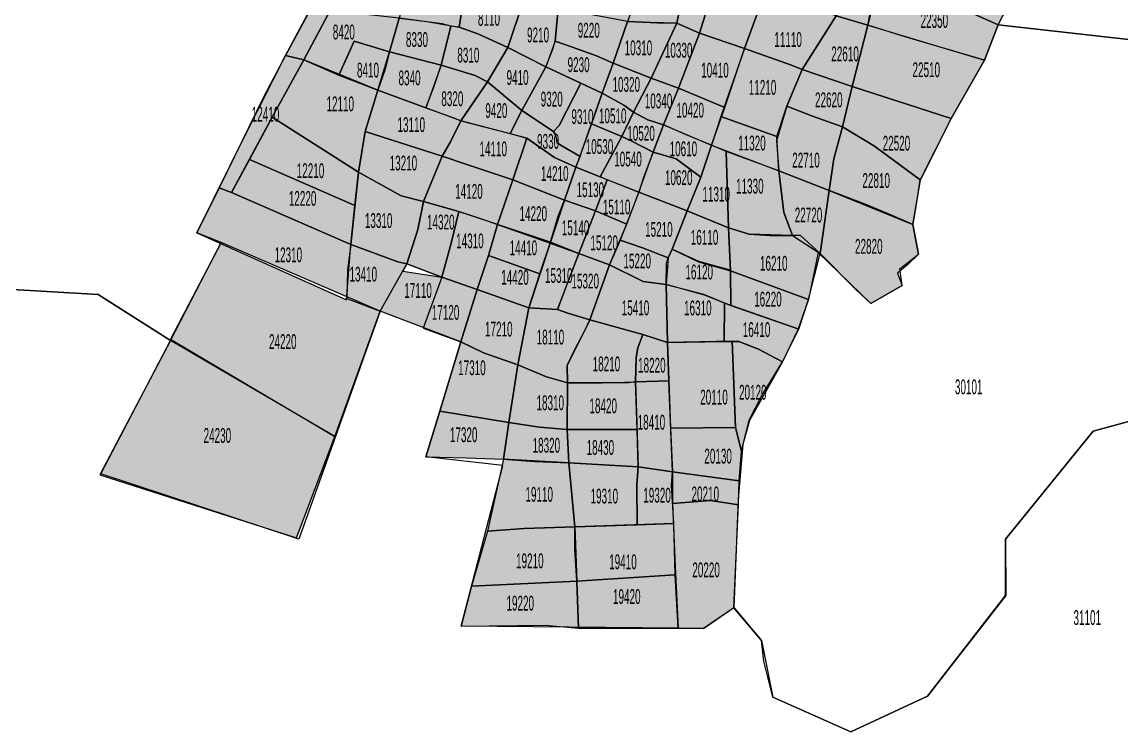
# Model space of a CAD drawing. Extents: x -55316 to 65086, y -49558 to 22922.
# Drawn here: x 439 to 13089, y -18426 to -10254 of the extents above; entities that cross this region are included whole.
import ezdxf
from ezdxf.enums import TextEntityAlignment as Align

# ---------------------------------------------------------------- set-up
doc = ezdxf.new("R2010")
doc.units = 0
doc.header["$MEASUREMENT"] = 0
doc.layers.add('ZONES', color=7, linetype='Continuous')
doc.layers.add('大区', color=7, linetype='Continuous')

msp = doc.modelspace()

# ---------------------------------------------------------------- hatches: boundary and pattern name
at = {"layer": '大区', "linetype": 'Continuous', "true_color": 0xf8f6b0}
h = msp.add_hatch(color=51, dxfattribs=at)
h.dxf.hatch_style = 1
h.paths.add_polyline_path([(10495, -7492), (9104, -7162), (9358, -8205), (9367, -8207), (9365, -8201), (9889, -8369), (10265, -8477), (10332, -8133)])
h.paths.add_polyline_path([(10866, -7586), (10495, -7492), (10332, -8133), (10265, -8477), (10470, -8536)])
h.paths.add_polyline_path([(11746, -7905), (10866, -7586), (10603, -8225), (10470, -8536), (11405, -8790)])
h.paths.add_polyline_path([(11746, -7905), (11405, -8790), (12262, -9076), (12642, -8302)])
h.paths.add_polyline_path([(9887, -8372), (9367, -8207), (9604, -9182), (9647, -9193), (9671, -9034), (9727, -8849), (9797, -8615)])
h.paths.add_polyline_path([(10470, -8536), (10262, -8491), (9887, -8372), (9797, -8615), (9727, -8849), (9671, -9034), (9647, -9193), (10326, -9368), (10358, -9049), (10378, -8882), (10449, -8593)])
h.paths.add_polyline_path([(11405, -8790), (10470, -8536), (10378, -8882), (10358, -9049), (10326, -9368), (10618, -9453), (10703, -9162), (11205, -9320), (11273, -9140), (11292, -9077)])
h.paths.add_polyline_path([(12258, -9085), (11405, -8790), (11273, -9140), (11216, -9323), (10958, -9970), (11666, -10289)])
h.paths.add_polyline_path([(11205, -9320), (10703, -9162), (10618, -9453), (10517, -9895), (10731, -9911), (10958, -9970)])
h.paths.add_polyline_path([(10618, -9453), (10326, -9368), (10259, -9832), (10517, -9895)])
h.paths.add_polyline_path([(10326, -9368), (9646, -9202), (9604, -9182), (9869, -10083), (9802, -10185), (10166, -10292), (10259, -9832)])
h.paths.add_polyline_path([(10958, -9970), (10731, -9911), (10517, -9895), (10259, -9832), (10239, -9990), (10166, -10292), (11034, -10553), (11506, -10694), (11666, -10289)])
h.paths.add_polyline_path([(10166, -10292), (9802, -10185), (9409, -10803), (9987, -10998)])
h.paths.add_polyline_path([(10605, -10428), (10166, -10292), (9987, -10998), (11126, -11367), (11506, -10694)])
h.paths.add_polyline_path([(9409, -10803), (9234, -11222), (9531, -11337), (9874, -11460), (9987, -10998)])
h.paths.add_polyline_path([(11126, -11367), (9987, -10998), (9874, -11460), (10242, -11682), (10767, -12070)])
h.paths.add_polyline_path([(9874, -11460), (9531, -11337), (9234, -11222), (9121, -11595), (9144, -11966), (9720, -12194), (9773, -11829)])
h.paths.add_polyline_path([(10242, -11682), (9874, -11460), (9773, -11829), (9720, -12194), (10684, -12587), (10767, -12070)])
h.paths.add_polyline_path([(9720, -12194), (9144, -11966), (9200, -12448), (9300, -12713), (9616, -12920)])
h.paths.add_polyline_path([(9586, -7986), (9998, -7986), (9998, -7730), (9586, -7730)], flags=24)
h.paths.add_polyline_path([(10288, -8179), (10729, -8179), (10729, -7923), (10288, -7923)], flags=24)
h.paths.add_polyline_path([(10951, -8361), (11391, -8361), (11391, -8106), (10951, -8106)], flags=24)
h.paths.add_polyline_path([(11801, -8646), (12270, -8646), (12270, -8391), (11801, -8391)], flags=24)
h.paths.add_polyline_path([(9418, -8618), (9887, -8618), (9887, -8362), (9418, -8362)], flags=25)
h.paths.add_polyline_path([(9279, -9094), (9634, -9094), (9634, -8838), (9279, -8838)], flags=9)
h.paths.add_polyline_path([(9839, -8954), (10279, -8954), (10279, -8699), (9839, -8699)], flags=24)
h.paths.add_polyline_path([(10433, -9009), (10902, -9009), (10902, -8754), (10433, -8754)], flags=24)
h.paths.add_polyline_path([(11263, -9754), (11703, -9754), (11703, -9498), (11263, -9498)], flags=24)
h.paths.add_polyline_path([(10210, -9773), (10679, -9773), (10679, -9517), (10210, -9517)], flags=9)
h.paths.add_polyline_path([(10601, -9770), (11070, -9770), (11070, -9515), (10601, -9515)], flags=24)
h.paths.add_polyline_path([(9830, -9796), (10299, -9796), (10299, -9541), (9830, -9541)], flags=24)
h.paths.add_polyline_path([(10697, -10365), (11165, -10365), (11165, -10109), (10697, -10109)], flags=24)
h.paths.add_polyline_path([(9684, -10749), (10125, -10749), (10125, -10494), (9684, -10494)], flags=24)
h.paths.add_polyline_path([(10618, -10932), (11059, -10932), (11059, -10676), (10618, -10676)], flags=24)
h.paths.add_polyline_path([(9482, -11278), (9951, -11278), (9951, -11022), (9482, -11022)], flags=24)
h.paths.add_polyline_path([(10261, -11778), (10730, -11778), (10730, -11522), (10261, -11522)], flags=24)
h.paths.add_polyline_path([(9235, -11971), (9675, -11971), (9675, -11716), (9235, -11716)], flags=24)
h.paths.add_polyline_path([(10042, -12206), (10482, -12206), (10482, -11951), (10042, -11951)], flags=24)
h.paths.add_polyline_path([(2960, -7997), (3400, -7997), (3400, -7741), (2960, -7741)], flags=9)
h.paths.add_polyline_path([(4603, -7469), (5043, -7469), (5043, -7214), (4603, -7214)], flags=9)
h.paths.add_polyline_path([(3934, -7373), (4374, -7373), (4374, -7117), (3934, -7117)], flags=9)
h.paths.add_polyline_path([(3081, -7193), (3493, -7193), (3493, -6938), (3081, -6938)], flags=9)
h.paths.add_polyline_path([(4847, -6713), (5259, -6713), (5259, -6457), (4847, -6457)], flags=9)
h.paths.add_polyline_path([(4204, -6555), (4616, -6555), (4616, -6299), (4204, -6299)], flags=9)
h.paths.add_polyline_path([(3417, -6234), (3800, -6234), (3800, -5978), (3417, -5978)], flags=9)
h.paths.add_polyline_path([(4308, -8390), (4748, -8390), (4748, -8134), (4308, -8134)], flags=9)
h.paths.add_polyline_path([(3788, -8250), (4200, -8250), (4200, -7994), (3788, -7994)], flags=9)
h.paths.add_polyline_path([(7723, -8054), (8107, -8054), (8107, -7798), (7723, -7798)], flags=9)
h.paths.add_polyline_path([(7249, -7912), (7633, -7912), (7633, -7656), (7249, -7656)], flags=9)
h.paths.add_polyline_path([(6927, -7863), (7310, -7863), (7310, -7608), (6927, -7608)], flags=9)
h.paths.add_polyline_path([(7914, -7694), (8269, -7694), (8269, -7439), (7914, -7439)], flags=9)
h.paths.add_polyline_path([(7468, -7538), (7852, -7538), (7852, -7283), (7468, -7283)], flags=9)
h.paths.add_polyline_path([(7068, -7437), (7423, -7437), (7423, -7181), (7068, -7181)], flags=9)
h.paths.add_polyline_path([(8056, -7311), (8411, -7311), (8411, -7056), (8056, -7056)], flags=9)
h.paths.add_polyline_path([(7527, -7161), (7882, -7161), (7882, -6905), (7527, -6905)], flags=9)
h.paths.add_polyline_path([(7158, -7096), (7484, -7096), (7484, -6840), (7158, -6840)], flags=9)
h.paths.add_polyline_path([(6533, -7700), (6860, -7700), (6860, -7444), (6533, -7444)], flags=9)
h.paths.add_polyline_path([(6061, -7534), (6388, -7534), (6388, -7279), (6061, -7279)], flags=9)
h.paths.add_polyline_path([(6781, -7151), (7108, -7151), (7108, -6895), (6781, -6895)], flags=9)
h.paths.add_polyline_path([(6209, -6972), (6536, -6972), (6536, -6717), (6209, -6717)], flags=9)
h.paths.add_polyline_path([(5614, -7444), (5970, -7444), (5970, -7189), (5614, -7189)], flags=9)
h.paths.add_polyline_path([(5218, -7351), (5545, -7351), (5545, -7095), (5218, -7095)], flags=9)
h.paths.add_polyline_path([(5773, -6879), (6100, -6879), (6100, -6623), (5773, -6623)], flags=9)
h.paths.add_polyline_path([(5394, -6807), (5693, -6807), (5693, -6551), (5394, -6551)], flags=9)
h.paths.add_polyline_path([(4888, -7993), (5243, -7993), (5243, -7737), (4888, -7737)], flags=9)
h.paths.add_polyline_path([(5398, -8067), (5753, -8067), (5753, -7811), (5398, -7811)], flags=9)
h.paths.add_polyline_path([(5921, -8189), (6276, -8189), (6276, -7933), (5921, -7933)], flags=9)
h.paths.add_polyline_path([(8124, -8245), (8479, -8245), (8479, -7990), (8124, -7990)], flags=9)
h.paths.add_polyline_path([(8752, -7790), (9107, -7790), (9107, -7534), (8752, -7534)], flags=9)
h.paths.add_polyline_path([(8362, -7651), (8688, -7651), (8688, -7395), (8362, -7395)], flags=9)
h.paths.add_polyline_path([(8501, -8357), (8885, -8357), (8885, -8102), (8501, -8102)], flags=9)
h.paths.add_polyline_path([(11144, -14571), (11509, -14571), (11509, -14336), (11144, -14336)], flags=24)
h.paths.add_polyline_path([(604, -10178), (1031, -10178), (1031, -9922), (604, -9922)], flags=9)
h.paths.add_polyline_path([(11127, -14581), (11525, -14581), (11525, -14326), (11127, -14326)], flags=9)
h.paths.add_polyline_path([(9942, -12965), (10411, -12965), (10411, -12709), (9942, -12709)], flags=9)
h.paths.add_polyline_path([(9250, -12604), (9719, -12604), (9719, -12348), (9250, -12348)], flags=25)
h.paths.add_polyline_path([(2937, -9101), (3378, -9101), (3378, -8845), (2937, -8845)], flags=9)
h.paths.add_polyline_path([(2384, -9087), (2797, -9087), (2797, -8831), (2384, -8831)], flags=9)
h.paths.add_polyline_path([(3379, -9731), (3820, -9731), (3820, -9475), (3379, -9475)], flags=9)
h.paths.add_polyline_path([(3562, -9014), (4002, -9014), (4002, -8758), (3562, -8758)], flags=9)
h.paths.add_polyline_path([(3999, -9131), (4411, -9131), (4411, -8875), (3999, -8875)], flags=9)
h.paths.add_polyline_path([(8630, -14644), (9057, -14644), (9057, -14388), (8630, -14388)], flags=9)
h.paths.add_polyline_path([(6769, -12313), (7181, -12313), (7181, -12058), (6769, -12058)], flags=9)
h.paths.add_polyline_path([(7085, -12511), (7469, -12511), (7469, -12255), (7085, -12255)], flags=9)
h.paths.add_polyline_path([(6099, -12588), (6540, -12588), (6540, -12332), (6099, -12332)], flags=9)
h.paths.add_polyline_path([(6360, -12126), (6772, -12126), (6772, -11870), (6360, -11870)], flags=9)
h.paths.add_polyline_path([(5373, -12331), (5785, -12331), (5785, -12076), (5373, -12076)], flags=9)
h.paths.add_polyline_path([(5666, -11843), (6050, -11843), (6050, -11587), (5666, -11587)], flags=9)
h.paths.add_polyline_path([(4334, -12668), (4747, -12668), (4747, -12413), (4334, -12413)], flags=9)
h.paths.add_polyline_path([(4619, -12005), (5031, -12005), (5031, -11750), (4619, -11750)], flags=9)
h.paths.add_polyline_path([(4724, -11564), (5108, -11564), (5108, -11309), (4724, -11309)], flags=9)
h.paths.add_polyline_path([(3034, -11443), (3446, -11443), (3446, -11187), (3034, -11187)], flags=9)
h.paths.add_polyline_path([(3445, -12413), (3886, -12413), (3886, -12157), (3445, -12157)], flags=9)
h.paths.add_polyline_path([(3551, -12094), (3963, -12094), (3963, -11838), (3551, -11838)], flags=9)
h.paths.add_polyline_path([(3907, -11325), (4291, -11325), (4291, -11070), (3907, -11070)], flags=9)
h.paths.add_polyline_path([(8603, -12272), (9015, -12272), (9015, -12016), (8603, -12016)], flags=9)
h.paths.add_polyline_path([(8627, -11776), (9039, -11776), (9039, -11520), (8627, -11520)], flags=9)
h.paths.add_polyline_path([(8230, -12364), (8614, -12364), (8614, -12109), (8230, -12109)], flags=9)
h.paths.add_polyline_path([(8763, -11134), (9147, -11134), (9147, -10879), (8763, -10879)], flags=9)
h.paths.add_polyline_path([(9072, -10584), (9427, -10584), (9427, -10328), (9072, -10328)], flags=9)
h.paths.add_polyline_path([(7778, -12174), (8204, -12174), (8204, -11919), (7778, -11919)], flags=9)
h.paths.add_polyline_path([(7846, -11842), (8244, -11842), (8244, -11586), (7846, -11586)], flags=9)
h.paths.add_polyline_path([(7195, -11960), (7621, -11960), (7621, -11705), (7195, -11705)], flags=9)
h.paths.add_polyline_path([(6867, -11816), (7293, -11816), (7293, -11560), (6867, -11560)], flags=9)
h.paths.add_polyline_path([(7345, -11664), (7771, -11664), (7771, -11408), (7345, -11408)], flags=9)
h.paths.add_polyline_path([(7033, -11463), (7431, -11463), (7431, -11207), (7033, -11207)], flags=9)
h.paths.add_polyline_path([(7910, -11398), (8337, -11398), (8337, -11142), (7910, -11142)], flags=9)
h.paths.add_polyline_path([(8209, -10937), (8607, -10937), (8607, -10681), (8209, -10681)], flags=9)
h.paths.add_polyline_path([(7546, -11291), (7972, -11291), (7972, -11035), (7546, -11035)], flags=9)
h.paths.add_polyline_path([(7777, -10708), (8203, -10708), (8203, -10452), (7777, -10452)], flags=9)
h.paths.add_polyline_path([(7175, -11101), (7601, -11101), (7601, -10845), (7175, -10845)], flags=9)
h.paths.add_polyline_path([(7329, -10680), (7727, -10680), (7727, -10424), (7329, -10424)], flags=9)
h.paths.add_polyline_path([(8438, -10281), (8836, -10281), (8836, -10025), (8438, -10025)], flags=9)
h.paths.add_polyline_path([(7992, -10107), (8390, -10107), (8390, -9851), (7992, -9851)], flags=9)
h.paths.add_polyline_path([(7643, -10017), (8012, -10017), (8012, -9761), (7643, -9761)], flags=9)
h.paths.add_polyline_path([(5702, -11402), (6086, -11402), (6086, -11146), (5702, -11146)], flags=9)
h.paths.add_polyline_path([(5961, -11021), (6316, -11021), (6316, -10765), (5961, -10765)], flags=9)
h.paths.add_polyline_path([(6297, -11755), (6681, -11755), (6681, -11500), (6297, -11500)], flags=9)
h.paths.add_polyline_path([(6339, -11270), (6723, -11270), (6723, -11014), (6339, -11014)], flags=9)
h.paths.add_polyline_path([(6706, -11472), (7061, -11472), (7061, -11216), (6706, -11216)], flags=9)
h.paths.add_polyline_path([(6648, -10874), (7032, -10874), (7032, -10618), (6648, -10618)], flags=9)
h.paths.add_polyline_path([(6765, -10478), (7148, -10478), (7148, -10222), (6765, -10222)], flags=9)
h.paths.add_polyline_path([(6196, -10532), (6551, -10532), (6551, -10276), (6196, -10276)], flags=9)
h.paths.add_polyline_path([(6236, -10065), (6592, -10065), (6592, -9810), (6236, -9810)], flags=9)
h.paths.add_polyline_path([(6736, -10173), (7091, -10173), (7091, -9917), (6736, -9917)], flags=9)
h.paths.add_polyline_path([(6379, -9644), (6734, -9644), (6734, -9389), (6379, -9389)], flags=9)
h.paths.add_polyline_path([(7220, -9825), (7546, -9825), (7546, -9569), (7220, -9569)], flags=9)
h.paths.add_polyline_path([(3711, -10260), (4095, -10260), (4095, -10004), (3711, -10004)], flags=9)
h.paths.add_polyline_path([(4310, -10052), (4665, -10052), (4665, -9796), (4310, -9796)], flags=9)
h.paths.add_polyline_path([(3948, -10498), (4332, -10498), (4332, -10242), (3948, -10242)], flags=9)
h.paths.add_polyline_path([(4241, -10936), (4596, -10936), (4596, -10680), (4241, -10680)], flags=9)
h.paths.add_polyline_path([(4704, -11026), (5088, -11026), (5088, -10771), (4704, -10771)], flags=9)
h.paths.add_polyline_path([(4789, -10584), (5173, -10584), (5173, -10328), (4789, -10328)], flags=9)
h.paths.add_polyline_path([(5196, -11266), (5580, -11266), (5580, -11010), (5196, -11010)], flags=9)
h.paths.add_polyline_path([(5394, -10764), (5749, -10764), (5749, -10508), (5394, -10508)], flags=9)
h.paths.add_polyline_path([(4994, -10206), (5349, -10206), (5349, -9950), (4994, -9950)], flags=9)
h.paths.add_polyline_path([(5645, -10341), (5972, -10341), (5972, -10085), (5645, -10085)], flags=9)
h.paths.add_polyline_path([(4240, -9225), (4624, -9225), (4624, -8970), (4240, -8970)], flags=9)
h.paths.add_polyline_path([(4689, -9112), (5045, -9112), (5045, -8857), (4689, -8857)], flags=9)
h.paths.add_polyline_path([(4438, -9628), (4793, -9628), (4793, -9372), (4438, -9372)], flags=9)
h.paths.add_polyline_path([(5109, -9671), (5464, -9671), (5464, -9415), (5109, -9415)], flags=9)
h.paths.add_polyline_path([(5136, -9308), (5491, -9308), (5491, -9052), (5136, -9052)], flags=9)
h.paths.add_polyline_path([(5755, -9845), (6110, -9845), (6110, -9589), (5755, -9589)], flags=9)
h.paths.add_polyline_path([(5939, -9377), (6266, -9377), (6266, -9121), (5939, -9121)], flags=9)
h.paths.add_polyline_path([(9415, -9911), (9799, -9911), (9799, -9655), (9415, -9655)], flags=9)
h.paths.add_polyline_path([(9093, -9736), (9477, -9736), (9477, -9481), (9093, -9481)], flags=9)
h.paths.add_polyline_path([(8708, -9378), (9092, -9378), (9092, -9123), (8708, -9123)], flags=9)
h.paths.add_polyline_path([(8512, -9760), (8867, -9760), (8867, -9505), (8512, -9505)], flags=9)
h.paths.add_polyline_path([(8913, -8908), (9268, -8908), (9268, -8652), (8913, -8652)], flags=9)
h.paths.add_polyline_path([(8200, -9396), (8584, -9396), (8584, -9141), (8200, -9141)], flags=9)
h.paths.add_polyline_path([(7867, -9335), (8223, -9335), (8223, -9079), (7867, -9079)], flags=9)
h.paths.add_polyline_path([(8396, -8780), (8752, -8780), (8752, -8524), (8396, -8524)], flags=9)
h.paths.add_polyline_path([(8026, -8665), (8352, -8665), (8352, -8409), (8026, -8409)], flags=9)
h.paths.add_polyline_path([(6858, -8880), (7241, -8880), (7241, -8624), (6858, -8624)], flags=9)
h.paths.add_polyline_path([(6752, -9234), (7136, -9234), (7136, -8978), (6752, -8978)], flags=9)
h.paths.add_polyline_path([(7449, -9179), (7804, -9179), (7804, -8923), (7449, -8923)], flags=9)
h.paths.add_polyline_path([(7589, -8521), (7944, -8521), (7944, -8265), (7589, -8265)], flags=9)
h.paths.add_polyline_path([(7004, -8445), (7330, -8445), (7330, -8189), (7004, -8189)], flags=9)
h.paths.add_polyline_path([(4829, -8615), (5184, -8615), (5184, -8359), (4829, -8359)], flags=9)
h.paths.add_polyline_path([(5340, -8682), (5695, -8682), (5695, -8426), (5340, -8426)], flags=9)
h.paths.add_polyline_path([(5756, -8816), (6140, -8816), (6140, -8560), (5756, -8560)], flags=9)
h.paths.add_polyline_path([(6178, -8949), (6533, -8949), (6533, -8693), (6178, -8693)], flags=9)
h.paths.add_polyline_path([(6438, -8411), (6765, -8411), (6765, -8155), (6438, -8155)], flags=9)
h.paths.add_polyline_path([(8994, -8495), (9349, -8495), (9349, -8239), (8994, -8239)], flags=9)
at = {"layer": '大区', "linetype": 'Continuous', "true_color": 0x139b48}
h = msp.add_hatch(color=114, dxfattribs=at)
h.dxf.hatch_style = 1
h.paths.add_polyline_path([(4558, -13582), (4172, -13435), (4171, -13454), (2723, -12804), (2152, -13908), (4036, -15027)])
h.paths.add_polyline_path([(4, -8953), (274, -8290), (248, -7583), (73, -7217), (-272, -7137), (-991, -7011), (-2649, -7025), (-3295, -7032), (-2466, -7932), (-1933, -8403), (-1445, -9049), (-1052, -9956), (-1052, -9991), (-127, -9677), (-110, -9302)])
h.paths.add_polyline_path([(3203, -14061), (3672, -14061), (3672, -13805), (3203, -13805)], flags=24)
h.paths.add_polyline_path([(-1184, -8451), (-744, -8451), (-744, -8196), (-1184, -8196)], flags=24)
at = {"layer": '大区', "linetype": 'Continuous', "true_color": 0xf27172}
h = msp.add_hatch(color=11, dxfattribs=at)
h.dxf.hatch_style = 1
h.paths.add_polyline_path([(6815, -9273), (6480, -9168), (6348, -9584), (6288, -9764), (6659, -9865), (6698, -9694)])
h.paths.add_polyline_path([(7670, -9532), (6815, -9273), (6698, -9694), (6659, -9865), (7057, -9970), (7457, -10102)])
h.paths.add_polyline_path([(6659, -9865), (6288, -9764), (6207, -10010), (6606, -10098)])
h.paths.add_polyline_path([(7457, -10102), (7057, -9970), (6659, -9865), (6606, -10098), (7403, -10247)])
h.paths.add_polyline_path([(7403, -10247), (7304, -10233), (6606, -10098), (6572, -10474), (6759, -10542), (7047, -10644), (7237, -10730)])
h.paths.add_polyline_path([(6606, -10098), (6400, -10056), (6207, -10010), (6026, -10549), (6464, -10769), (6572, -10474)])
h.paths.add_polyline_path([(7237, -10730), (7047, -10644), (6759, -10542), (6572, -10474), (6542, -10569), (6464, -10769), (7110, -11075)])
h.paths.add_polyline_path([(6464, -10769), (6026, -10549), (5791, -10943), (6187, -11274)])
h.paths.add_polyline_path([(6864, -10960), (6464, -10769), (6187, -11274), (6550, -11516), (6618, -11445)])
h.paths.add_polyline_path([(6187, -11274), (5791, -10943), (5485, -11392), (6053, -11537)])
h.paths.add_polyline_path([(6592, -11646), (6584, -11598), (6576, -11553), (6550, -11516), (6187, -11274), (6053, -11537), (6245, -11591), (6563, -11814), (6808, -11926), (6854, -11800), (6648, -11681)])
h.paths.add_polyline_path([(7110, -11075), (6864, -10960), (6618, -11445), (6550, -11516), (6576, -11553), (6584, -11598), (6592, -11646), (6648, -11681), (6854, -11800), (6878, -11733), (6879, -11729)])
h.paths.add_polyline_path([(6379, -9644), (6734, -9644), (6734, -9389), (6379, -9389)], flags=24)
h.paths.add_polyline_path([(6736, -10173), (7091, -10173), (7091, -9917), (6736, -9917)], flags=24)
h.paths.add_polyline_path([(7220, -9825), (7546, -9825), (7546, -9569), (7220, -9569)], flags=24)
h.paths.add_polyline_path([(6236, -10065), (6592, -10065), (6592, -9810), (6236, -9810)], flags=24)
h.paths.add_polyline_path([(6765, -10478), (7148, -10478), (7148, -10222), (6765, -10222)], flags=24)
h.paths.add_polyline_path([(6196, -10532), (6551, -10532), (6551, -10276), (6196, -10276)], flags=24)
h.paths.add_polyline_path([(6648, -10874), (7032, -10874), (7032, -10618), (6648, -10618)], flags=24)
h.paths.add_polyline_path([(5961, -11021), (6316, -11021), (6316, -10765), (5961, -10765)], flags=24)
h.paths.add_polyline_path([(6339, -11270), (6723, -11270), (6723, -11014), (6339, -11014)], flags=24)
h.paths.add_polyline_path([(5702, -11402), (6086, -11402), (6086, -11146), (5702, -11146)], flags=24)
h.paths.add_polyline_path([(6297, -11755), (6681, -11755), (6681, -11500), (6297, -11500)], flags=25)
h.paths.add_polyline_path([(6867, -11816), (7293, -11816), (7293, -11560), (6867, -11560)], flags=9)
h.paths.add_polyline_path([(6706, -11472), (7061, -11472), (7061, -11216), (6706, -11216)], flags=24)
at = {"layer": '大区', "linetype": 'Continuous', "true_color": 0x2776bb}
h = msp.add_hatch(color=152, dxfattribs=at)
h.dxf.hatch_style = 1
h.paths.add_polyline_path([(4227, -9645), (4045, -9573), (3468, -10641), (3682, -10690), (3983, -10121)])
h.paths.add_polyline_path([(4889, -9765), (4699, -9735), (4227, -9645), (3983, -10121), (4778, -10209)])
h.paths.add_polyline_path([(5530, -9892), (4889, -9765), (4778, -10209), (5094, -10250), (5271, -10274), (5346, -10294), (5468, -10316)])
h.paths.add_polyline_path([(6207, -10010), (5530, -9892), (5468, -10316), (5681, -10392), (6026, -10549)])
h.paths.add_polyline_path([(5681, -10392), (5468, -10316), (5372, -10302), (5258, -10753), (5649, -10871), (5791, -10943), (6026, -10549)])
h.paths.add_polyline_path([(5372, -10302), (5346, -10294), (5101, -10252), (4778, -10209), (4667, -10599), (5258, -10753)])
h.paths.add_polyline_path([(4778, -10209), (3983, -10121), (3682, -10690), (4088, -10857), (4177, -10655), (4260, -10477), (4667, -10599)])
h.paths.add_polyline_path([(4667, -10599), (4260, -10477), (4088, -10857), (4530, -11040)])
h.paths.add_polyline_path([(5258, -10753), (4667, -10599), (4617, -10799), (4530, -11040), (5085, -11244)])
h.paths.add_polyline_path([(5791, -10943), (5649, -10871), (5258, -10753), (5180, -10995), (5085, -11244), (5405, -11357), (5485, -11392)])
h.paths.add_polyline_path([(3711, -10260), (4095, -10260), (4095, -10004), (3711, -10004)], flags=24)
h.paths.add_polyline_path([(4310, -10052), (4665, -10052), (4665, -9796), (4310, -9796)], flags=24)
h.paths.add_polyline_path([(4994, -10206), (5349, -10206), (5349, -9950), (4994, -9950)], flags=24)
h.paths.add_polyline_path([(5645, -10341), (5972, -10341), (5972, -10085), (5645, -10085)], flags=24)
h.paths.add_polyline_path([(5394, -10764), (5749, -10764), (5749, -10508), (5394, -10508)], flags=24)
h.paths.add_polyline_path([(4789, -10584), (5173, -10584), (5173, -10328), (4789, -10328)], flags=24)
h.paths.add_polyline_path([(3948, -10498), (4332, -10498), (4332, -10242), (3948, -10242)], flags=24)
h.paths.add_polyline_path([(4241, -10936), (4596, -10936), (4596, -10680), (4241, -10680)], flags=25)
h.paths.add_polyline_path([(4704, -11026), (5088, -11026), (5088, -10771), (4704, -10771)], flags=24)
h.paths.add_polyline_path([(5196, -11266), (5580, -11266), (5580, -11010), (5196, -11010)], flags=24)
at = {"layer": '大区', "linetype": 'Continuous', "true_color": 0xfecc66}
h = msp.add_hatch(color=31, dxfattribs=at)
h.dxf.hatch_style = 1
h.paths.add_polyline_path([(8097, -9654), (7670, -9532), (7462, -10103), (7403, -10247), (7666, -10259), (7970, -10270)])
h.paths.add_polyline_path([(8316, -10116), (8422, -9753), (8097, -9654), (7970, -10270), (8232, -10383)])
h.paths.add_polyline_path([(8981, -9915), (8422, -9753), (8316, -10116), (8232, -10383), (8749, -10560)])
h.paths.add_polyline_path([(8749, -10560), (8232, -10383), (7987, -11018), (8514, -11234)])
h.paths.add_polyline_path([(8232, -10383), (7970, -10270), (7676, -10903), (7987, -11018)])
h.paths.add_polyline_path([(7970, -10270), (7748, -10264), (7403, -10247), (7237, -10730), (7676, -10903)])
h.paths.add_polyline_path([(7676, -10903), (7237, -10730), (7110, -11075), (7359, -11212), (7473, -11294)])
h.paths.add_polyline_path([(7987, -11018), (7676, -10903), (7473, -11294), (7635, -11380), (7817, -11440)])
h.paths.add_polyline_path([(8514, -11234), (7987, -11018), (7817, -11440), (8367, -11671), (8476, -11344)])
h.paths.add_polyline_path([(7473, -11294), (7359, -11212), (7110, -11075), (6989, -11426), (7336, -11571)])
h.paths.add_polyline_path([(7817, -11440), (7635, -11380), (7473, -11294), (7336, -11571), (7445, -11622), (7696, -11752)])
h.paths.add_polyline_path([(8070, -11551), (7817, -11440), (7696, -11752), (7963, -11829), (8245, -12039), (8367, -11671)])
h.paths.add_polyline_path([(7963, -11829), (7696, -11752), (7534, -12212), (8090, -12427), (8245, -12039)])
h.paths.add_polyline_path([(7696, -11752), (7445, -11622), (7336, -11571), (7172, -11879), (7089, -12035), (7534, -12212), (7590, -12033)])
h.paths.add_polyline_path([(7336, -11571), (6989, -11426), (6878, -11733), (6858, -11803), (6808, -11926), (7089, -12035)])
h.paths.add_polyline_path([(7992, -10107), (8390, -10107), (8390, -9851), (7992, -9851)], flags=24)
h.paths.add_polyline_path([(7643, -10017), (8012, -10017), (8012, -9761), (7643, -9761)], flags=24)
h.paths.add_polyline_path([(8438, -10281), (8836, -10281), (8836, -10025), (8438, -10025)], flags=24)
h.paths.add_polyline_path([(8209, -10937), (8607, -10937), (8607, -10681), (8209, -10681)], flags=24)
h.paths.add_polyline_path([(7777, -10708), (8203, -10708), (8203, -10452), (7777, -10452)], flags=24)
h.paths.add_polyline_path([(7329, -10680), (7727, -10680), (7727, -10424), (7329, -10424)], flags=24)
h.paths.add_polyline_path([(7175, -11101), (7601, -11101), (7601, -10845), (7175, -10845)], flags=24)
h.paths.add_polyline_path([(7546, -11291), (7972, -11291), (7972, -11035), (7546, -11035)], flags=24)
h.paths.add_polyline_path([(7910, -11398), (8337, -11398), (8337, -11142), (7910, -11142)], flags=24)
h.paths.add_polyline_path([(7033, -11463), (7431, -11463), (7431, -11207), (7033, -11207)], flags=24)
h.paths.add_polyline_path([(6706, -11472), (7061, -11472), (7061, -11216), (6706, -11216)], flags=9)
h.paths.add_polyline_path([(7345, -11664), (7771, -11664), (7771, -11408), (7345, -11408)], flags=24)
h.paths.add_polyline_path([(7778, -12174), (8204, -12174), (8204, -11919), (7778, -11919)], flags=24)
h.paths.add_polyline_path([(7846, -11842), (8244, -11842), (8244, -11586), (7846, -11586)], flags=24)
h.paths.add_polyline_path([(7195, -11960), (7621, -11960), (7621, -11705), (7195, -11705)], flags=24)
h.paths.add_polyline_path([(6867, -11816), (7293, -11816), (7293, -11560), (6867, -11560)], flags=24)
at = {"layer": '大区', "linetype": 'Continuous', "true_color": 0x58ba48}
h = msp.add_hatch(color=85, dxfattribs=at)
h.dxf.hatch_style = 1
h.paths.add_polyline_path([(9802, -10185), (8981, -9915), (8749, -10560), (9290, -10750), (9409, -10803)])
h.paths.add_polyline_path([(9409, -10803), (9290, -10750), (8749, -10560), (8522, -11237), (8483, -11346), (9120, -11574), (9234, -11222)])
h.paths.add_polyline_path([(9114, -11621), (9121, -11595), (9120, -11574), (8483, -11346), (8367, -11671), (9144, -11966)])
h.paths.add_polyline_path([(9144, -11966), (8537, -11744), (8565, -12624), (8801, -12695), (9300, -12713), (9200, -12448)])
h.paths.add_polyline_path([(8537, -11744), (8367, -11671), (8245, -12039), (8090, -12427), (8565, -12624)])
h.paths.add_polyline_path([(9072, -10584), (9427, -10584), (9427, -10328), (9072, -10328)], flags=24)
h.paths.add_polyline_path([(8763, -11134), (9147, -11134), (9147, -10879), (8763, -10879)], flags=24)
h.paths.add_polyline_path([(8627, -11776), (9039, -11776), (9039, -11520), (8627, -11520)], flags=25)
h.paths.add_polyline_path([(8603, -12272), (9015, -12272), (9015, -12016), (8603, -12016)], flags=24)
h.paths.add_polyline_path([(8230, -12364), (8614, -12364), (8614, -12109), (8230, -12109)], flags=9)
at = {"layer": '大区', "linetype": 'Continuous', "true_color": 0x5e67af}
h = msp.add_hatch(color=165, dxfattribs=at)
h.dxf.hatch_style = 1
h.paths.add_polyline_path([(3682, -10690), (3468, -10641), (3069, -11428), (2708, -12165), (2849, -12218), (3054, -11837), (3317, -11350)])
h.paths.add_polyline_path([(4530, -11040), (4084, -10866), (3682, -10690), (3317, -11350), (4310, -11983), (4386, -11513)])
h.paths.add_polyline_path([(3317, -11350), (3055, -11837), (4267, -12367), (4310, -11983)])
h.paths.add_polyline_path([(3055, -11837), (2849, -12218), (4222, -12817), (4267, -12367)])
h.paths.add_polyline_path([(2849, -12218), (2708, -12165), (2450, -12682), (2728, -12793), (4174, -13416), (4176, -13386), (4182, -13107), (4222, -12817)])
h.paths.add_polyline_path([(3034, -11443), (3446, -11443), (3446, -11187), (3034, -11187)], flags=25)
h.paths.add_polyline_path([(3907, -11325), (4291, -11325), (4291, -11070), (3907, -11070)], flags=24)
h.paths.add_polyline_path([(3551, -12094), (3963, -12094), (3963, -11838), (3551, -11838)], flags=24)
h.paths.add_polyline_path([(3445, -12413), (3886, -12413), (3886, -12157), (3445, -12157)], flags=24)
h.paths.add_polyline_path([(3296, -13061), (3709, -13061), (3709, -12806), (3296, -12806)], flags=25)
at = {"layer": '大区', "linetype": 'Continuous', "true_color": 0xa953a0}
h = msp.add_hatch(color=215, dxfattribs=at)
h.dxf.hatch_style = 1
h.paths.add_polyline_path([(5485, -11392), (5085, -11244), (4530, -11040), (4386, -11513), (5272, -11798), (5372, -11626)])
h.paths.add_polyline_path([(5272, -11798), (4386, -11513), (4310, -11983), (4800, -12254), (5056, -12319)])
h.paths.add_polyline_path([(5056, -12319), (4800, -12254), (4310, -11983), (4222, -12817), (4760, -13015), (4863, -13039), (4991, -12644)])
h.paths.add_polyline_path([(4863, -13039), (4760, -13015), (4222, -12817), (4176, -13386), (4176, -13417), (4558, -13582)])
h.paths.add_polyline_path([(4724, -11564), (5108, -11564), (5108, -11309), (4724, -11309)], flags=24)
h.paths.add_polyline_path([(4619, -12005), (5031, -12005), (5031, -11750), (4619, -11750)], flags=24)
h.paths.add_polyline_path([(4334, -12668), (4747, -12668), (4747, -12413), (4334, -12413)], flags=24)
h.paths.add_polyline_path([(4158, -13285), (4570, -13285), (4570, -13029), (4158, -13029)], flags=9)
at = {"layer": '大区', "linetype": 'Continuous', "true_color": 0xed1f24}
h = msp.add_hatch(color=240, dxfattribs=at)
h.dxf.hatch_style = 1
h.paths.add_polyline_path([(6245, -11591), (5485, -11392), (5372, -11626), (5272, -11798), (5567, -11897), (6082, -12071)])
h.paths.add_polyline_path([(6082, -12071), (5567, -11897), (5272, -11798), (5056, -12319), (5464, -12437), (5736, -12525), (5909, -12584)])
h.paths.add_polyline_path([(5464, -12437), (5286, -12386), (5056, -12319), (4991, -12644), (4863, -13039), (5267, -13190), (5375, -12802)])
h.paths.add_polyline_path([(5909, -12584), (5464, -12437), (5375, -12802), (5267, -13190), (5674, -13332), (5802, -12943)])
h.paths.add_polyline_path([(5666, -11843), (6050, -11843), (6050, -11587), (5666, -11587)], flags=24)
h.paths.add_polyline_path([(5373, -12331), (5785, -12331), (5785, -12076), (5373, -12076)], flags=24)
h.paths.add_polyline_path([(5035, -12685), (5475, -12685), (5475, -12429), (5035, -12429)], flags=9)
h.paths.add_polyline_path([(5384, -12902), (5796, -12902), (5796, -12646), (5384, -12646)], flags=24)
h = msp.add_hatch(color=240, dxfattribs=at)
h.dxf.hatch_style = 1
h.paths.add_polyline_path([(6808, -11926), (6563, -11814), (6245, -11591), (6082, -12071), (6678, -12304)])
h.paths.add_polyline_path([(6678, -12304), (6082, -12071), (5909, -12584), (6515, -12786), (6605, -12490)])
h.paths.add_polyline_path([(6512, -12800), (6511, -12800), (5909, -12584), (5802, -12943), (6394, -13153)])
h.paths.add_polyline_path([(5802, -12943), (5674, -13332), (6269, -13544), (6394, -13153)])
h.paths.add_polyline_path([(6360, -12126), (6772, -12126), (6772, -11870), (6360, -11870)], flags=24)
h.paths.add_polyline_path([(6297, -11755), (6681, -11755), (6681, -11500), (6297, -11500)], flags=9)
h.paths.add_polyline_path([(6099, -12588), (6540, -12588), (6540, -12332), (6099, -12332)], flags=24)
h.paths.add_polyline_path([(5888, -13321), (6328, -13321), (6328, -13065), (5888, -13065)], flags=24)
h.paths.add_polyline_path([(5999, -12981), (6411, -12981), (6411, -12725), (5999, -12725)], flags=24)
at = {"layer": '大区', "linetype": 'Continuous', "true_color": 0xf8991e}
h = msp.add_hatch(color=30, dxfattribs=at)
h.dxf.hatch_style = 1
h.paths.add_polyline_path([(7170, -12073), (7089, -12035), (6808, -11926), (6678, -12304), (7034, -12429)])
h.paths.add_polyline_path([(7534, -12212), (7170, -12073), (7034, -12429), (7390, -12577)])
h.paths.add_polyline_path([(8090, -12427), (7534, -12212), (7395, -12580), (7317, -12767), (7573, -12852), (7870, -12968), (7914, -12870)])
h.paths.add_polyline_path([(7034, -12429), (6678, -12304), (6515, -12787), (6842, -12920)])
h.paths.add_polyline_path([(7390, -12577), (7034, -12429), (6842, -12920), (7197, -13050), (7316, -12766)])
h.paths.add_polyline_path([(7870, -12968), (7573, -12852), (7317, -12767), (7197, -13050), (7583, -13241), (7846, -13275), (7852, -13030)])
h.paths.add_polyline_path([(7197, -13050), (6842, -12920), (6597, -13564), (6715, -13604), (6968, -13682)])
h.paths.add_polyline_path([(6842, -12920), (6512, -12800), (6269, -13544), (6597, -13564), (6708, -13268)])
h.paths.add_polyline_path([(7846, -13275), (7583, -13241), (7197, -13050), (6968, -13682), (7580, -13850), (7864, -13942)])
h.paths.add_polyline_path([(6769, -12313), (7181, -12313), (7181, -12058), (6769, -12058)], flags=9)
h.paths.add_polyline_path([(7085, -12511), (7469, -12511), (7469, -12255), (7085, -12255)], flags=24)
h.paths.add_polyline_path([(7557, -12769), (7969, -12769), (7969, -12513), (7557, -12513)], flags=24)
h.paths.add_polyline_path([(6599, -12751), (7011, -12751), (7011, -12496), (6599, -12496)], flags=24)
h.paths.add_polyline_path([(6928, -12924), (7340, -12924), (7340, -12668), (6928, -12668)], flags=24)
h.paths.add_polyline_path([(7293, -13133), (7734, -13133), (7734, -12878), (7293, -12878)], flags=24)
h.paths.add_polyline_path([(6696, -13364), (7137, -13364), (7137, -13108), (6696, -13108)], flags=24)
h.paths.add_polyline_path([(6406, -13300), (6818, -13300), (6818, -13044), (6406, -13044)], flags=24)
h.paths.add_polyline_path([(7288, -13672), (7700, -13672), (7700, -13417), (7288, -13417)], flags=24)
at = {"layer": '大区', "linetype": 'Continuous', "true_color": 0xf8f6b0}
h = msp.add_hatch(color=51, dxfattribs=at)
h.dxf.hatch_style = 1
h.paths.add_polyline_path([(9720, -12194), (9616, -12920), (9889, -13193), (10202, -13496), (10560, -13288), (10506, -13144), (10535, -13120), (10532, -13097), (10748, -12926), (10684, -12587)])
h.paths.add_polyline_path([(9942, -12965), (10411, -12965), (10411, -12709), (9942, -12709)], flags=24)
h.paths.add_polyline_path([(9250, -12604), (9719, -12604), (9719, -12348), (9250, -12348)], flags=9)
at = {"layer": '大区', "linetype": 'Continuous', "true_color": 0xf4ee51}
h = msp.add_hatch(color=41, dxfattribs=at)
h.dxf.hatch_style = 1
h.paths.add_polyline_path([(8565, -12624), (8090, -12427), (7914, -12870), (8224, -13013), (8585, -13111)])
h.paths.add_polyline_path([(9595, -12906), (9300, -12713), (9039, -12710), (8801, -12695), (8715, -12671), (8565, -12624), (8585, -13111), (8588, -13111), (8588, -13118), (9484, -13449)])
h.paths.add_polyline_path([(8588, -13118), (8590, -13516), (9365, -13788), (9484, -13449)])
h.paths.add_polyline_path([(8585, -13117), (8218, -13016), (7914, -12870), (7870, -12968), (7846, -13275), (8278, -13387), (8542, -13499), (8590, -13516)])
h.paths.add_polyline_path([(8518, -13490), (8288, -13398), (7846, -13275), (7864, -13942), (8513, -13930)])
h.paths.add_polyline_path([(8590, -13519), (8542, -13499), (8518, -13490), (8513, -13930), (8604, -13928), (8682, -13930), (8907, -14019), (9183, -14165), (9362, -13797), (9365, -13788)])
h.paths.add_polyline_path([(8021, -13260), (8433, -13260), (8433, -13004), (8021, -13004)], flags=24)
h.paths.add_polyline_path([(8096, -12861), (8480, -12861), (8480, -12606), (8096, -12606)], flags=24)
h.paths.add_polyline_path([(8878, -13160), (9290, -13160), (9290, -12904), (8878, -12904)], flags=24)
h.paths.add_polyline_path([(8797, -13572), (9237, -13572), (9237, -13316), (8797, -13316)], flags=24)
h.paths.add_polyline_path([(8005, -13673), (8417, -13673), (8417, -13418), (8005, -13418)], flags=24)
h.paths.add_polyline_path([(8680, -13923), (9092, -13923), (9092, -13667), (8680, -13667)], flags=24)
at = {"layer": '大区', "linetype": 'Continuous', "true_color": 0x139b48}
h = msp.add_hatch(color=114, dxfattribs=at)
h.dxf.hatch_style = 1
h.paths.add_polyline_path([(4558, -13582), (4172, -13435), (4171, -13454), (2723, -12804), (2152, -13908), (4036, -15027)])
h.paths.add_polyline_path([(4036, -15027), (2146, -13919), (1346, -15456), (3034, -16012), (3596, -16192)])
h.paths.add_polyline_path([(3203, -14061), (3672, -14061), (3672, -13805), (3203, -13805)], flags=24)
h.paths.add_polyline_path([(2452, -15141), (2921, -15141), (2921, -14885), (2452, -14885)], flags=24)
at = {"layer": '大区', "linetype": 'Continuous', "true_color": 0x105689}
h = msp.add_hatch(color=146, dxfattribs=at)
h.dxf.hatch_style = 1
h.paths.add_polyline_path([(5267, -13190), (4817, -13121), (4558, -13582), (5055, -13772)])
h.paths.add_polyline_path([(5674, -13332), (5267, -13190), (5055, -13772), (5487, -13936)])
h.paths.add_polyline_path([(6269, -13544), (5674, -13332), (5487, -13936), (5746, -14062), (6140, -14200)])
h.paths.add_polyline_path([(6140, -14200), (5746, -14062), (5487, -13936), (5243, -14732), (6036, -14863)])
h.paths.add_polyline_path([(6036, -14863), (5243, -14732), (5085, -15259), (5552, -15271), (5976, -15286)])
h.paths.add_polyline_path([(4802, -13472), (5185, -13472), (5185, -13216), (4802, -13216)], flags=24)
h.paths.add_polyline_path([(5104, -13725), (5517, -13725), (5517, -13470), (5104, -13470)], flags=24)
h.paths.add_polyline_path([(5716, -13917), (6128, -13917), (6128, -13661), (5716, -13661)], flags=24)
h.paths.add_polyline_path([(5407, -14362), (5819, -14362), (5819, -14107), (5407, -14107)], flags=24)
h.paths.add_polyline_path([(5298, -15133), (5738, -15133), (5738, -14878), (5298, -14878)], flags=24)
at = {"layer": '大区', "linetype": 'Continuous', "true_color": 0x4554a5}
h = msp.add_hatch(color=175, dxfattribs=at)
h.dxf.hatch_style = 1
h.paths.add_polyline_path([(6968, -13682), (6715, -13604), (6597, -13564), (6269, -13544), (6140, -14200), (6472, -14340), (6711, -14408), (6709, -14208), (6788, -14038), (6874, -13873)])
h.paths.add_polyline_path([(7502, -14115), (7520, -14006), (7580, -13850), (6968, -13682), (6910, -13804), (6874, -13873), (6709, -14208), (6711, -14408), (7112, -14406), (7494, -14395)])
h.paths.add_polyline_path([(7864, -13942), (7580, -13850), (7520, -14006), (7502, -14115), (7494, -14395), (7878, -14385)])
h.paths.add_polyline_path([(7879, -14411), (7878, -14385), (7494, -14395), (7515, -14944), (7524, -15374), (7921, -15430), (7896, -14930)])
h.paths.add_polyline_path([(7494, -14395), (7419, -14406), (6711, -14408), (6707, -14944), (7511, -14944)])
h.paths.add_polyline_path([(6711, -14408), (6472, -14340), (6140, -14200), (6036, -14863), (6390, -14918), (6707, -14944)])
h.paths.add_polyline_path([(6707, -14944), (6390, -14918), (6036, -14863), (5976, -15286), (6729, -15328)])
h.paths.add_polyline_path([(7511, -14944), (6707, -14944), (6729, -15328), (7524, -15374)])
h.paths.add_polyline_path([(6324, -14009), (6708, -14009), (6708, -13753), (6324, -13753)], flags=24)
h.paths.add_polyline_path([(6954, -14318), (7366, -14318), (7366, -14062), (6954, -14062)], flags=24)
h.paths.add_polyline_path([(7462, -14333), (7903, -14333), (7903, -14078), (7462, -14078)], flags=9)
h.paths.add_polyline_path([(7471, -14989), (7883, -14989), (7883, -14733), (7471, -14733)], flags=9)
h.paths.add_polyline_path([(6903, -14800), (7344, -14800), (7344, -14544), (6903, -14544)], flags=24)
h.paths.add_polyline_path([(6308, -14765), (6720, -14765), (6720, -14509), (6308, -14509)], flags=9)
h.paths.add_polyline_path([(6249, -15253), (6690, -15253), (6690, -14998), (6249, -14998)], flags=24)
h.paths.add_polyline_path([(6870, -15279), (7310, -15279), (7310, -15023), (6870, -15023)], flags=24)
at = {"layer": '大区', "linetype": 'Continuous', "true_color": 0xcd2027}
h = msp.add_hatch(color=242, dxfattribs=at)
h.dxf.hatch_style = 1
h.paths.add_polyline_path([(8604, -13931), (8512, -13932), (7864, -13942), (7879, -14411), (7901, -14930), (8646, -14922)])
h.paths.add_polyline_path([(9183, -14165), (8907, -14019), (8682, -13930), (8604, -13931), (8646, -14922), (8712, -15195), (8729, -15127), (8730, -15116), (8769, -14972), (8803, -14838), (8946, -14554), (9045, -14392)])
h.paths.add_polyline_path([(8712, -15195), (8646, -14922), (7901, -14930), (7921, -15430), (8688, -15537)])
h.paths.add_polyline_path([(8685, -15637), (8688, -15537), (7921, -15430), (7920, -15764), (7922, -15795), (8161, -15778), (8358, -15760), (8673, -15812), (8675, -15745)])
h.paths.add_polyline_path([(8673, -15812), (8358, -15760), (8161, -15778), (7922, -15795), (7935, -16027), (7942, -16309), (7951, -16522), (7984, -17230), (8276, -17235), (8626, -16992), (8632, -16806)])
h.paths.add_polyline_path([(8198, -14700), (8596, -14700), (8596, -14444), (8198, -14444)], flags=24)
h.paths.add_polyline_path([(8630, -14644), (9057, -14644), (9057, -14388), (8630, -14388)], flags=24)
h.paths.add_polyline_path([(8231, -15379), (8657, -15379), (8657, -15123), (8231, -15123)], flags=24)
h.paths.add_polyline_path([(8083, -15814), (8510, -15814), (8510, -15558), (8083, -15558)], flags=9)
h.paths.add_polyline_path([(8079, -16688), (8533, -16688), (8533, -16433), (8079, -16433)], flags=24)
at = {"layer": '大区', "linetype": 'Continuous', "true_color": 0x93278f}
h = msp.add_hatch(color=217, dxfattribs=at)
h.dxf.hatch_style = 1
h.paths.add_polyline_path([(6729, -15328), (6332, -15314), (5976, -15286), (5960, -15358), (5967, -15358), (5912, -15574), (5792, -16113), (6214, -16083), (6796, -16063)])
h.paths.add_polyline_path([(7511, -15576), (7524, -15374), (6729, -15328), (6796, -16063), (7513, -16040)])
h.paths.add_polyline_path([(7920, -15764), (7910, -15584), (7921, -15430), (7524, -15374), (7511, -15576), (7513, -16040), (7930, -16028), (7920, -15795)])
h.paths.add_polyline_path([(7942, -16309), (7930, -16028), (6796, -16063), (6819, -16689), (7949, -16616)])
h.paths.add_polyline_path([(6796, -16318), (6796, -16063), (6214, -16083), (5792, -16113), (5632, -16661), (5610, -16746), (6819, -16689)])
h.paths.add_polyline_path([(6819, -16689), (5610, -16746), (5490, -17208), (6461, -17196), (6717, -17219), (6840, -17220)])
h.paths.add_polyline_path([(7949, -16616), (6819, -16689), (6840, -17220), (7984, -17230)])
h.paths.add_polyline_path([(6196, -15819), (6579, -15819), (6579, -15563), (6196, -15563)], flags=24)
h.paths.add_polyline_path([(6929, -15839), (7342, -15839), (7342, -15583), (6929, -15583)], flags=24)
h.paths.add_polyline_path([(7522, -15829), (7962, -15829), (7962, -15574), (7522, -15574)], flags=9)
h.paths.add_polyline_path([(7144, -16595), (7556, -16595), (7556, -16339), (7144, -16339)], flags=24)
h.paths.add_polyline_path([(6073, -16584), (6485, -16584), (6485, -16328), (6073, -16328)], flags=24)
h.paths.add_polyline_path([(5949, -17071), (6390, -17071), (6390, -16815), (5949, -16815)], flags=24)
h.paths.add_polyline_path([(7174, -16995), (7614, -16995), (7614, -16740), (7174, -16740)], flags=24)

# ---------------------------------------------------------------- linework, layer by layer
at = {"layer": 'ZONES', "color": 1, "linetype": 'Continuous'}
for points in [[(16074, -8041), (15875, -6708), (16716, -5909), (14402, -4688), (14991, -3720), (14149, -2794), (13459, -3084), (12418, -3312), (11772, -4464), (11694, -5005), (11558, -5907), (10866, -7586), (11746, -7905), (12642, -8302), (11666, -10289), (13335, -10477)], [(10958, -9970), (11666, -10289), (11890, -9848), (12282, -9093), (11405, -8790)], [(9802, -10185), (10166, -10292), (10259, -9832), (10326, -9368), (9604, -9182), (9869, -10083)], [(4045, -9573), (3468, -10641), (3682, -10690), (3983, -10121), (4227, -9645)], [(7748, -10264), (7970, -10270), (8097, -9654), (7670, -9532), (7403, -10247)], [(8232, -10383), (8316, -10116), (8422, -9753), (8097, -9654), (7970, -10270)], [(4889, -9765), (4778, -10209), (5094, -10250), (5468, -10316), (5530, -9892)], [(8232, -10383), (8749, -10560), (8981, -9915), (8422, -9753), (8316, -10116)], [(11034, -10553), (11506, -10694), (11666, -10289), (10958, -9970), (10731, -9911), (10517, -9895), (10259, -9832), (10239, -9990), (10166, -10292)], [(5468, -10316), (5681, -10392), (6026, -10549), (6207, -10010), (5530, -9892)], [(9802, -10185), (8981, -9915), (8749, -10560), (9290, -10750), (9409, -10803)], [(6464, -10769), (6542, -10569), (6572, -10474), (6606, -10098), (6207, -10010), (6026, -10549)], [(6572, -10474), (6759, -10542), (7047, -10644), (7237, -10730), (7403, -10247), (6606, -10098)], [(4667, -10599), (4778, -10209), (3983, -10121), (3682, -10690), (4084, -10866), (4260, -10477)], [(4778, -10209), (4667, -10599), (5258, -10753), (5372, -10302), (5271, -10274)], [(10166, -10292), (9802, -10185), (9409, -10803), (9987, -10998)], [(5649, -10871), (5791, -10943), (6026, -10549), (5681, -10392), (5468, -10316), (5372, -10302), (5258, -10753)], [(7676, -10903), (7970, -10270), (7666, -10259), (7403, -10247), (7237, -10730)], [(7676, -10903), (7987, -11018), (8232, -10383), (7970, -10270)], [(11126, -11367), (11506, -10694), (10605, -10428), (10166, -10292), (9987, -10998)], [(4530, -11040), (4667, -10599), (4260, -10477), (4177, -10655), (4084, -10866)], [(6464, -10769), (7110, -11075), (7237, -10730), (7047, -10644), (6759, -10542), (6572, -10474)], [(8522, -11237), (8749, -10560), (8232, -10383), (7987, -11018)], [(5085, -11244), (5180, -10995), (5258, -10753), (4667, -10599), (4617, -10799), (4530, -11040)], [(6026, -10549), (5791, -10943), (6187, -11274), (6464, -10769)], [(9409, -10803), (9290, -10750), (8749, -10560), (8476, -11344), (9120, -11574), (9234, -11222)], [(3222, -11114), (2708, -12165), (2849, -12218), (3317, -11350), (3682, -10690), (3468, -10641)], [(3317, -11350), (4310, -11983), (4386, -11513), (4530, -11040), (3682, -10690)], [(7473, -11294), (7676, -10903), (7237, -10730), (7110, -11075), (7359, -11212)], [(5405, -11357), (5485, -11392), (5791, -10943), (5649, -10871), (5258, -10753), (5085, -11244)], [(6187, -11274), (6550, -11516), (6618, -11445), (6864, -10960), (6464, -10769)], [(9874, -11460), (9987, -10998), (9409, -10803), (9234, -11222), (9531, -11337)], [(5485, -11392), (6053, -11537), (6187, -11274), (5791, -10943)], [(6576, -11553), (6584, -11598), (6592, -11646), (6648, -11681), (6858, -11803), (6879, -11729), (7110, -11075), (6864, -10960), (6618, -11445), (6550, -11516)], [(7817, -11440), (7987, -11018), (7676, -10903), (7473, -11294), (7635, -11380)], [(10242, -11682), (10767, -12070), (10792, -12037), (11126, -11367), (9987, -10998), (9874, -11460)], [(5272, -11798), (5372, -11626), (5485, -11392), (5085, -11244), (4530, -11040), (4386, -11513)], [(7336, -11571), (7473, -11294), (7359, -11212), (7110, -11075), (6989, -11426)], [(7987, -11018), (7817, -11440), (8367, -11671), (8522, -11237)], [(9144, -11966), (9720, -12194), (9773, -11829), (9874, -11460), (9531, -11337), (9234, -11222), (9114, -11621)], [(4267, -12367), (4310, -11983), (3317, -11350), (3054, -11837)], [(6245, -11591), (6563, -11814), (6808, -11926), (6858, -11803), (6648, -11681), (6592, -11646), (6584, -11598), (6576, -11553), (6550, -11516), (6187, -11274), (6053, -11537)], [(7445, -11622), (7696, -11752), (7817, -11440), (7635, -11380), (7473, -11294), (7336, -11571)], [(9144, -11966), (9120, -11574), (8476, -11344), (8367, -11671)], [(6245, -11591), (5485, -11392), (5372, -11626), (5272, -11798), (5567, -11897), (6082, -12071)], [(7089, -12035), (7336, -11571), (6989, -11426), (6808, -11926)], [(7963, -11829), (8245, -12039), (8367, -11671), (8070, -11551), (7817, -11440), (7696, -11752)], [(9720, -12194), (10684, -12587), (10739, -12256), (10767, -12070), (10242, -11682), (9874, -11460), (9773, -11829)], [(4800, -12254), (5056, -12319), (5272, -11798), (4386, -11513), (4310, -11983)], [(6678, -12304), (6808, -11926), (6563, -11814), (6245, -11591), (6082, -12071)], [(7534, -12212), (7696, -11752), (7445, -11622), (7336, -11571), (7172, -11879), (7089, -12035)], [(7590, -12033), (7534, -12212), (8090, -12427), (8245, -12039), (7963, -11829), (7696, -11752)], [(8565, -12624), (8537, -11744), (8367, -11671), (8245, -12039), (8090, -12427)], [(8715, -12671), (8801, -12695), (9039, -12710), (9300, -12713), (9200, -12448), (9144, -11966), (8537, -11744), (8565, -12624)], [(4222, -12817), (4267, -12367), (3054, -11837), (2849, -12218)], [(6082, -12071), (5567, -11897), (5272, -11798), (5056, -12319), (5286, -12386), (5464, -12437), (5736, -12525), (5909, -12584)], [(4863, -13039), (4991, -12644), (5056, -12319), (4800, -12254), (4310, -11983), (4222, -12817), (4760, -13015)], [(7034, -12429), (7170, -12073), (7089, -12035), (6808, -11926), (6678, -12304)], [(9300, -12713), (9616, -12920), (9720, -12194), (9144, -11966), (9200, -12448)], [(6511, -12800), (6605, -12490), (6678, -12304), (6082, -12071), (5909, -12584)], [(7395, -12580), (7534, -12212), (7170, -12073), (7034, -12429)], [(2450, -12682), (4171, -13454), (4222, -12817), (2849, -12218), (2708, -12165)], [(7573, -12852), (7870, -12968), (7914, -12870), (8090, -12427), (7534, -12212), (7316, -12766)], [(10202, -13496), (10560, -13288), (10532, -13097), (10748, -12926), (10684, -12587), (10439, -12478), (10134, -12353), (9720, -12194), (9616, -12920), (10024, -13328)], [(4863, -13039), (5267, -13190), (5375, -12802), (5464, -12437), (5056, -12319), (4991, -12644)], [(6842, -12920), (7034, -12429), (6678, -12304), (6511, -12800)], [(5267, -13190), (5674, -13332), (5802, -12943), (5909, -12584), (5464, -12437), (5375, -12802)], [(7197, -13050), (7395, -12580), (7034, -12429), (6842, -12920)], [(8565, -12624), (8090, -12427), (7914, -12870), (8218, -13016), (8585, -13117)], [(6394, -13153), (6516, -12787), (5909, -12584), (5802, -12943)], [(9484, -13449), (9616, -12920), (9390, -12712), (9300, -12713), (8801, -12695), (8565, -12624), (8585, -13117)], [(7316, -12766), (7197, -13050), (7583, -13241), (7846, -13275), (7852, -13030), (7870, -12968), (7573, -12852)], [(4558, -13582), (2728, -12793), (2146, -13904), (4036, -15027)], [(4558, -13582), (4863, -13039), (4760, -13015), (4222, -12817), (4182, -13107), (4175, -13436)], [(6516, -12787), (6269, -13544), (6597, -13564), (6842, -12920)], [(8588, -13111), (8224, -13013), (7914, -12870), (7870, -12968), (7846, -13275), (8278, -13387), (8590, -13519)], [(6269, -13544), (6394, -13153), (5802, -12943), (5674, -13332)], [(6597, -13564), (6715, -13604), (6968, -13682), (7197, -13050), (6842, -12920), (6708, -13268)], [(4817, -13121), (5267, -13190), (4863, -13039)], [(7580, -13850), (7864, -13942), (7846, -13275), (7583, -13241), (7197, -13050), (6968, -13682)], [(9484, -13449), (8585, -13117), (8590, -13519), (9371, -13790)], [(5267, -13190), (5053, -13778), (5487, -13936), (5674, -13332)], [(8512, -13932), (8518, -13490), (8288, -13398), (7846, -13275), (7864, -13942)], [(5674, -13332), (5487, -13936), (5746, -14062), (6140, -14200), (6269, -13544)], [(8518, -13490), (8512, -13932), (8682, -13930), (8907, -14019), (9183, -14165), (9371, -13790)], [(6711, -14408), (6709, -14208), (6788, -14038), (6910, -13804), (6968, -13682), (6715, -13604), (6597, -13564), (6269, -13544), (6140, -14200), (6472, -14340)], [(6711, -14408), (7112, -14406), (7494, -14395), (7502, -14115), (7520, -14006), (7580, -13850), (6968, -13682), (6709, -14208)], [(7494, -14395), (7878, -14385), (7864, -13942), (7580, -13850), (7520, -14006), (7502, -14115)], [(4036, -15027), (2146, -13919), (1336, -15468), (3596, -16192)], [(6036, -14863), (6140, -14200), (5746, -14062), (5487, -13936), (5243, -14732)], [(8646, -14922), (8604, -13928), (7864, -13942), (7896, -14930)], [(8682, -13930), (8604, -13928), (8646, -14922), (8712, -15195), (8803, -14838), (8946, -14554), (9045, -14392), (9183, -14165), (8907, -14019)], [(6707, -14944), (6711, -14408), (6472, -14340), (6140, -14200), (6036, -14863), (6390, -14918)], [(7515, -14944), (7494, -14395), (7419, -14406), (6711, -14408), (6707, -14944)], [(7921, -15430), (7878, -14385), (7494, -14395), (7524, -15374)], [(6036, -14863), (5243, -14732), (5085, -15259), (5552, -15271), (5976, -15286)], [(6729, -15328), (6707, -14944), (6390, -14918), (6036, -14863), (5976, -15286), (6332, -15314)], [(8688, -15537), (8712, -15195), (8646, -14922), (7896, -14930), (7921, -15430)], [(7524, -15374), (7515, -14944), (6707, -14944), (6729, -15328)], [(6796, -16063), (6729, -15328), (5976, -15286), (5792, -16113), (6214, -16083)], [(7513, -16040), (7511, -15576), (7524, -15374), (6729, -15328), (6796, -16063)], [(7935, -16027), (7910, -15584), (7921, -15430), (7524, -15374), (7511, -15576), (7513, -16040)], [(8688, -15537), (7921, -15430), (7920, -15795), (8161, -15778), (8358, -15760), (8679, -15813)], [(7984, -17230), (8276, -17235), (8626, -16992), (8679, -15813), (8358, -15760), (8161, -15778), (7920, -15795), (7951, -16522)], [(6819, -16689), (6796, -16318), (6796, -16063), (6214, -16083), (5792, -16113), (5607, -16746)], [(7949, -16616), (7935, -16027), (6796, -16063), (6819, -16689)], [(6840, -17230), (6819, -16689), (5607, -16746), (5490, -17208), (6461, -17196)], [(7984, -17230), (7949, -16616), (6819, -16689), (6840, -17230)]]:
    msp.add_lwpolyline(points, close=True, dxfattribs=at)
for points in [[(199, -13326), (1314, -13392), (2146, -13919), (2728, -12793), (2450, -12682), (3019, -11527), (3468, -10641), (3865, -9898), (3075, -9602), (2138, -9262), (2053, -9026), (2355, -8508), (2474, -7964), (3084, -6307), (3167, -5824), (1964, -5544), (955, -5952), (1129, -6554), (880, -6768), (732, -7406), (73, -7217)], [(13335, -10477), (11666, -10289), (11506, -10694), (11126, -11367), (10767, -12070), (10684, -12587), (10748, -12926), (10625, -13046), (10506, -13144), (10560, -13288), (10202, -13496), (9594, -12908), (9484, -13449), (9362, -13797), (9183, -14165), (8804, -14842), (8730, -15116), (8675, -15745), (8632, -16806), (8626, -16992), (8942, -17373), (9073, -18026), (9970, -18426), (10852, -18012), (11749, -16854), (11749, -16206), (12756, -14964), (14222, -14564)], [(14222, -14564), (12756, -14964), (11749, -16206), (11752, -16857), (10852, -18012), (9970, -18426), (9073, -18026), (8970, -17611), (8942, -17373), (8625, -16997), (8276, -17235), (7984, -17230), (5490, -17208), (5967, -15358), (5085, -15259), (5243, -14732), (5487, -13936), (4558, -13582), (3624, -16206), (1346, -15456), (2146, -13919), (1314, -13392), (199, -13326)]]:
    msp.add_lwpolyline(points, dxfattribs=at)

# ---------------------------------------------------------------- texts
at = {"layer": 'ZONES', "width": 0.5}
for s, p in [('8110', (5809, -10213)), ('22350', (10931, -10237)), ('8420', (4140, -10370)), ('8330', (4981, -10456)), ('9210', (6374, -10404)), ('9220', (6957, -10350)), ('11110', (9249, -10456)), ('10310', (7528, -10552)), ('10330', (7990, -10580)), ('8310', (5572, -10636)), ('22610', (9904, -10622)), ('8410', (4418, -10808)), ('9230', (6840, -10746)), ('10410', (8408, -10809)), ('22510', (10838, -10804)), ('8340', (4896, -10898)), ('9410', (6138, -10893)), ('10320', (7388, -10973)), ('11210', (8955, -11007)), ('12110', (4099, -11197)), ('8320', (5388, -11138)), ('9320', (6531, -11142)), ('10340', (7759, -11163)), ('22620', (9717, -11150)), ('12410', (3240, -11315)), ('9420', (5894, -11274)), ('9310', (6884, -11344)), ('10510', (7232, -11335)), ('10420', (8123, -11270)), ('13110', (4916, -11436)), ('10520', (7558, -11536)), ('14110', (5858, -11715)), ('9330', (6489, -11628)), ('10530', (7080, -11688)), ('10610', (8045, -11714)), ('11320', (8833, -11648)), ('22520', (10495, -11650)), ('10540', (7408, -11832)), ('22710', (9455, -11844)), ('12210', (3757, -11966)), ('13210', (4825, -11878)), ('14210', (6566, -11998)), ('10620', (7991, -12046)), ('22810', (10262, -12079)), ('14120', (5579, -12204)), ('15130', (6975, -12185)), ('11330', (8809, -12144)), ('12220', (3666, -12285)), ('11310', (8422, -12236)), ('14220', (6319, -12460)), ('15110', (7277, -12383)), ('22720', (9484, -12476)), ('13310', (4540, -12540)), ('14320', (5255, -12557)), ('15140', (6805, -12623)), ('15210', (7763, -12641)), ('16110', (8288, -12733)), ('14310', (5590, -12774)), ('14410', (6205, -12853)), ('15120', (7134, -12796)), ('22820', (10177, -12837)), ('12310', (3502, -12934)), ('15220', (7514, -13005)), ('16210', (9084, -13032)), ('13410', (4364, -13157)), ('14420', (6108, -13193)), ('15310', (6612, -13172)), ('15320', (6916, -13236)), ('16120', (8227, -13132)), ('17110', (4994, -13344)), ('16220', (9017, -13444)), ('17120', (5310, -13597)), ('15410', (7494, -13545)), ('16310', (8211, -13546)), ('17210', (5922, -13789)), ('16410', (8886, -13795)), ('24220', (3438, -13933)), ('18110', (6516, -13881)), ('17310', (5613, -14234)), ('18210', (7160, -14190)), ('18220', (7682, -14205)), ('30101', (11326, -14454)), ('20110', (8397, -14572)), ('20120', (8843, -14516)), ('18310', (6514, -14637)), ('18420', (7123, -14672)), ('18410', (7677, -14861)), ('24230', (2686, -15013)), ('17320', (5518, -15005)), ('18320', (6469, -15126)), ('18430', (7090, -15151)), ('20130', (8444, -15251)), ('19110', (6387, -15691)), ('19310', (7136, -15711)), ('19320', (7742, -15701)), ('20210', (8297, -15686)), ('19210', (6279, -16456)), ('19410', (7350, -16467)), ('20220', (8306, -16560)), ('19420', (7394, -16867)), ('19220', (6169, -16943)), ('31101', (12689, -17109))]:
    msp.add_text(s, height=170.5, dxfattribs=at).set_placement(p, align=Align.MIDDLE_CENTER)

doc.saveas('drawing.dxf')
